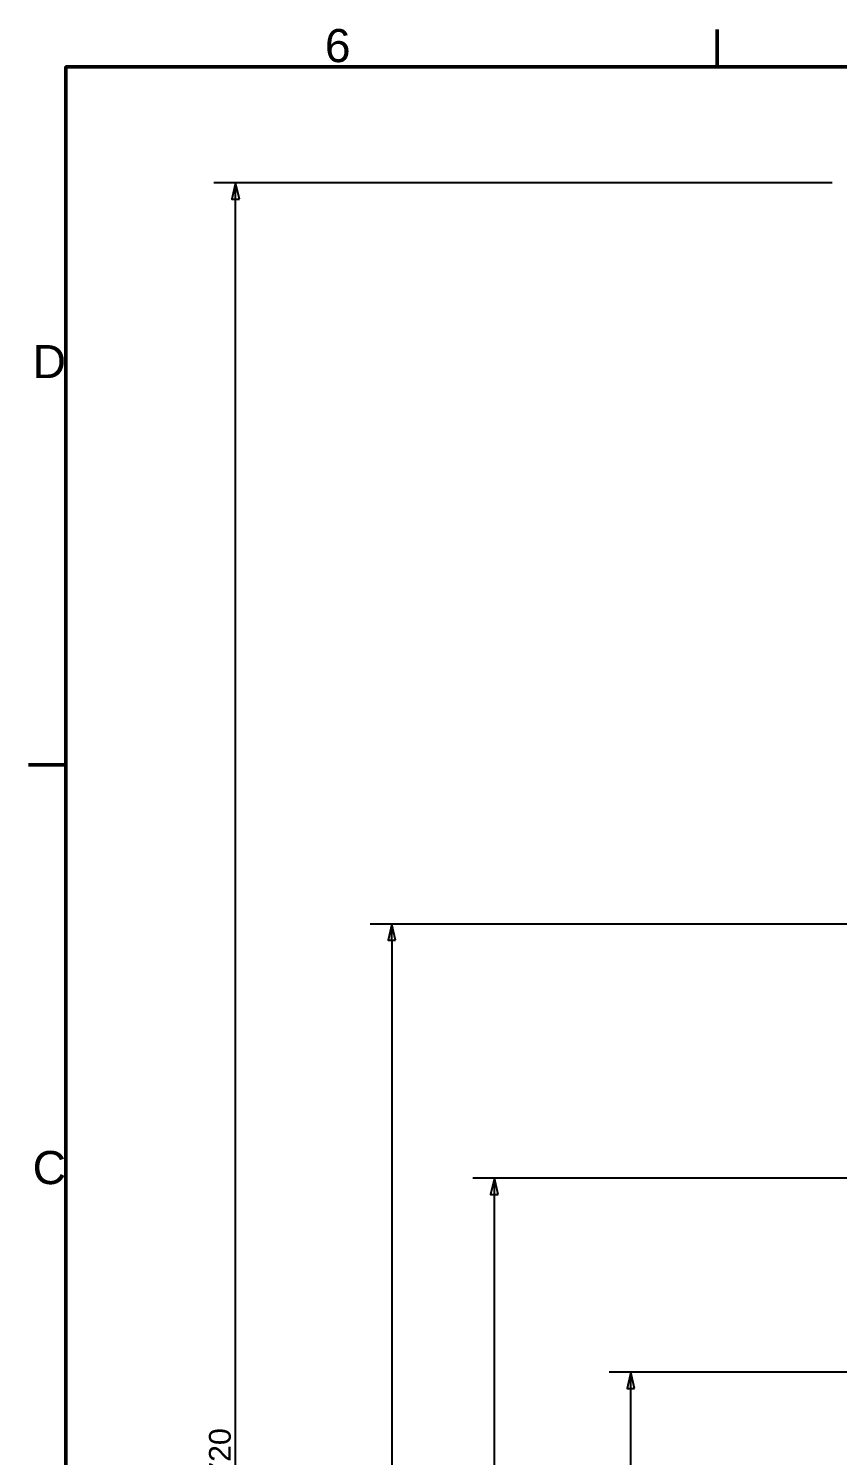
# Paper-space layout 'Top Plate' of a CAD drawing. Header units: millimetres. Extents: x 0 to 420, y 0 to 297.
# Drawn here: x 6.6 to 81.1, y 159.2 to 290.5 of the extents above; entities that cross this region are included whole.
import ezdxf

# ---------------------------------------------------------------- set-up
doc = ezdxf.new("R2010")
doc.units = ezdxf.units.MM
doc.layers.add('2dTransBorder', color=255, linetype='Continuous', lineweight=35)
doc.layers.add('Dimensions', color=5, linetype='Continuous', lineweight=25)
doc.layers.add('Title', color=7, linetype='Continuous')
doc.styles.add('Current-ISO', font='ARIAL.TTF')
doc.styles.add('Text Style5', font='ARIAL.TTF')

# ---------------------------------------------------------------- blocks, each defined once
blk = doc.blocks.new('2dTransSymbol1')
at = {"color": 179}
for points in [[(62.4, 165.32), (62.05, 166.82), (61.7, 165.32), (62.4, 165.32)], [(61.7, 43.84), (62.05, 42.34), (62.4, 43.84), (61.7, 43.84)]]:
    blk.add_solid(points, dxfattribs=at)
at = {"layer": 'Dimensions', "color": 179, "linetype": 'Continuous', "lineweight": 25, "true_color": 0x262659}
for p, q in [((101.22, 166.82), (60.05, 166.82)), ((62.05, 166.82), (61.7, 165.32)), ((62.05, 165.32), (62.05, 166.82)), ((62.4, 165.32), (62.05, 166.82)), ((61.7, 165.32), (62.4, 165.32)), ((62.05, 43.84), (62.05, 165.32)), ((61.65, 105.44), (58.31, 105.44)), ((58.31, 105.44), (58.31, 99.48)), ((61.65, 99.48), (61.65, 105.44)), ((58.31, 99.48), (61.65, 99.48)), ((61.7, 43.84), (62.05, 42.34)), ((62.4, 43.84), (61.7, 43.84)), ((62.05, 43.84), (62.05, 42.34)), ((62.05, 42.34), (62.4, 43.84)), ((80.6, 42.34), (60.05, 42.34))]:
    blk.add_line(p, q, dxfattribs=at)
for points in [[(62.4, 165.32), (62.05, 166.82), (61.7, 165.32), (62.4, 165.32)], [(61.7, 43.84), (62.05, 42.34), (62.4, 43.84), (61.7, 43.84)]]:
    blk.add_lwpolyline(points, dxfattribs=at)
at = {"layer": 'Dimensions', "color": 178, "linetype": 'Continuous', "lineweight": 25, "true_color": 0x000001, "insert": (60.96, 100.13), "char_height": 2, "attachment_point": 7, "rotation": 90, "style": 'Text Style5'}
blk.add_mtext('383', dxfattribs=at)
blk = doc.blocks.new('2dTransSymbol2')
at = {"color": 179}
blk.add_solid([(49.83, 183.19), (49.48, 184.69), (49.13, 183.19), (49.83, 183.19)], dxfattribs=at)
at = {"layer": 'Dimensions', "color": 179, "linetype": 'Continuous', "lineweight": 25, "true_color": 0x262659}
for p, q in [((101.33, 184.69), (47.48, 184.69)), ((49.48, 184.69), (49.13, 183.19)), ((49.48, 183.19), (49.48, 184.69)), ((49.83, 183.19), (49.48, 184.69)), ((49.13, 183.19), (49.83, 183.19)), ((49.48, 43.84), (49.48, 183.19))]:
    blk.add_line(p, q, dxfattribs=at)
blk.add_lwpolyline([(49.83, 183.19), (49.48, 184.69), (49.13, 183.19), (49.83, 183.19)], dxfattribs=at)
blk = doc.blocks.new('2dTransSymbol39')
at = {"color": 179}
blk.add_solid([(25.99, 274.84), (25.64, 276.34), (25.29, 274.84), (25.99, 274.84)], dxfattribs=at)
at = {"layer": 'Dimensions', "color": 179, "linetype": 'Continuous', "lineweight": 25, "true_color": 0x262659}
for p, q in [((80.6, 276.34), (23.64, 276.34)), ((25.64, 276.34), (25.29, 274.84)), ((25.64, 274.84), (25.64, 276.34)), ((25.99, 274.84), (25.64, 276.34)), ((25.29, 274.84), (25.99, 274.84)), ((25.64, 43.84), (25.64, 274.84))]:
    blk.add_line(p, q, dxfattribs=at)
blk.add_lwpolyline([(25.99, 274.84), (25.64, 276.34), (25.29, 274.84), (25.99, 274.84)], dxfattribs=at)
at = {"layer": 'Dimensions', "linetype": 'Continuous', "lineweight": 25, "insert": (25.21, 157.01), "char_height": 2, "attachment_point": 7, "rotation": 90, "style": 'Text Style5'}
blk.add_mtext('720', dxfattribs=at)
blk = doc.blocks.new('2dTransSymbol64')
at = {"color": 179}
blk.add_solid([(40.38, 206.59), (40.03, 208.09), (39.68, 206.59), (40.38, 206.59)], dxfattribs=at)
at = {"layer": 'Dimensions', "color": 179, "linetype": 'Continuous', "lineweight": 25, "true_color": 0x262659}
for p, q in [((92.3, 208.09), (38.03, 208.09)), ((40.03, 208.09), (39.68, 206.59)), ((40.03, 206.59), (40.03, 208.09)), ((40.38, 206.59), (40.03, 208.09)), ((39.68, 206.59), (40.38, 206.59)), ((40.03, 206.59), (40.03, 43.84))]:
    blk.add_line(p, q, dxfattribs=at)
blk.add_lwpolyline([(40.38, 206.59), (40.03, 208.09), (39.68, 206.59), (40.38, 206.59)], dxfattribs=at)
blk = doc.blocks.new('Default Border')
at = {"layer": '2dTransBorder', "color": 179, "linetype": 'Continuous', "lineweight": 50, "true_color": 0x262659}
for points in [[(70, 287), (70, 290.45)], [(10, 10), (10, 287), (410, 287), (410, 10), (10, 10)], [(10, 222.75), (6.55, 222.75)]]:
    blk.add_lwpolyline(points, dxfattribs=at)
at = {"layer": '2dTransBorder', "color": 179, "lineweight": 211, "char_height": 3.05, "attachment_point": 7, "style": 'Current-ISO'}
for s, insert in [('6', (33.86, 287.4)), ('D', (6.93, 258.35)), ('C', (6.93, 184.1))]:
    blk.add_mtext(s, dxfattribs=dict(at, insert=insert))
blk = doc.blocks.new('Title')
at = {"layer": '2dTransBorder'}
blk.add_blockref('Default Border', (-10, -10), dxfattribs=at)

psp = doc.layouts.new('Top Plate')

# ---------------------------------------------------------------- block references
at = {"layer": 'Dimensions'}
for name in ['2dTransSymbol39', '2dTransSymbol64', '2dTransSymbol2', '2dTransSymbol1']:
    psp.add_blockref(name, (0, 0), dxfattribs=at)
at = {"layer": 'Title'}
psp.add_blockref('Title', (10, 10), dxfattribs=at)

doc.saveas('drawing.dxf')
